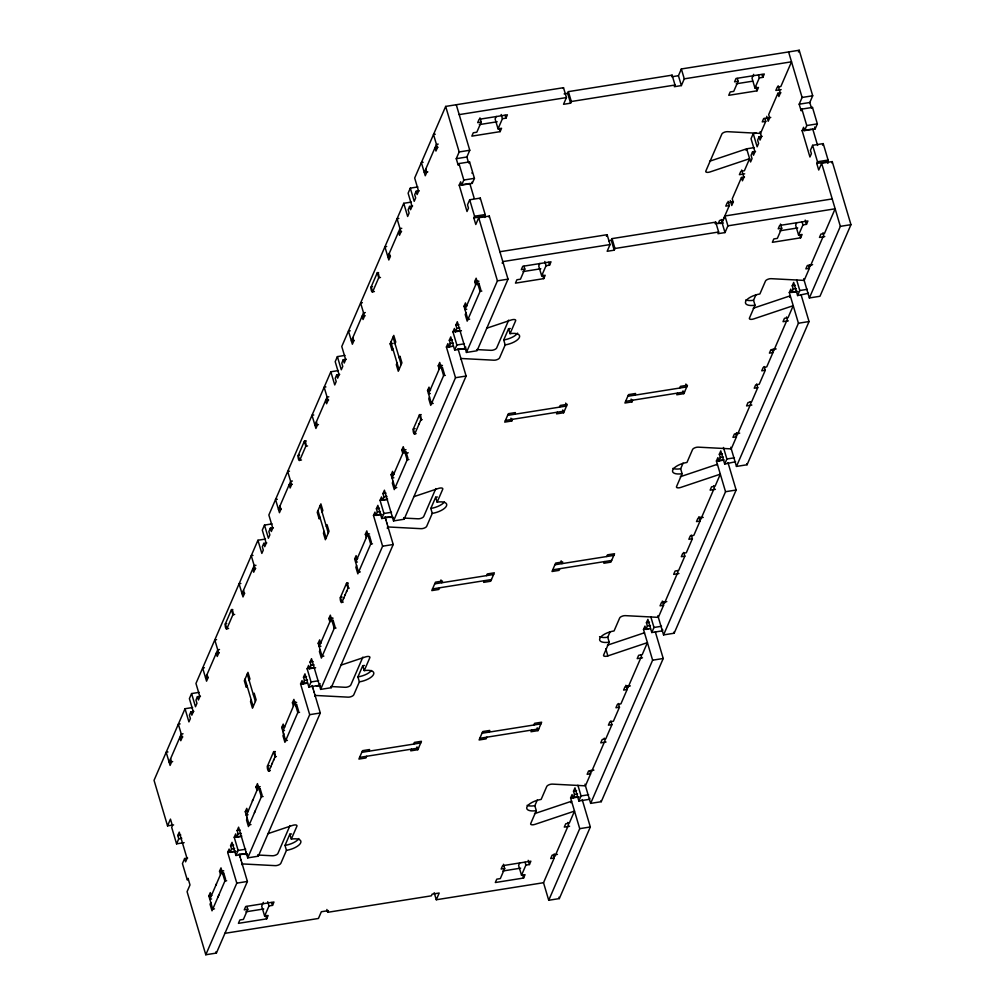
<?xml version="1.0" encoding="UTF-8"?>
<svg xmlns="http://www.w3.org/2000/svg" width="1005" height="1005" viewBox="0 0 1005 1005"><rect width="100%" height="100%" fill="white"/><g stroke="black" fill="none" stroke-linecap="round" stroke-linejoin="round"><path stroke-width="1.5" d="M192.596 707.52L185.021 708.726L154.041 780.332L167.546 825.859L173.614 824.891M199.153 692.357L191.578 693.563L189.392 698.613L193.299 711.779L191.842 715.158L190.862 711.867L193.902 711.377M265.508 539.044L257.933 540.25L195.962 683.45L199.869 696.616L198.412 699.995L197.432 696.704L200.46 696.214M272.066 523.881L264.491 525.087L262.305 530.138L266.212 543.303L264.755 546.67L263.775 543.378L266.802 542.901M338.409 370.569L330.833 371.775L268.863 514.975L272.77 528.14L271.312 531.507L270.332 528.215L273.373 527.738M344.979 355.406L337.391 356.612L335.205 361.662L339.112 374.827L337.655 378.194L336.688 374.903L339.715 374.425M411.321 202.093L403.746 203.299L341.775 346.499L345.682 359.664L344.225 363.031L343.245 359.74L346.273 359.262M417.879 186.93L410.304 188.136L408.118 193.186L412.025 206.352L410.568 209.718L409.588 206.427L412.615 205.95M811.387 107.862L809.791 102.51L812.706 95.776L799.201 50.25L681.352 68.968L684.279 78.842L681.365 85.588L674.292 86.706L675.021 85.023L672.094 75.149L568.39 91.631L571.317 101.505L570.589 103.188L563.529 104.306L566.443 97.573L563.504 87.699L445.667 106.417L414.676 178.023L418.583 191.189L417.125 194.555L416.145 191.264L419.186 190.787M190.862 711.867L189.405 715.233L190.385 718.525L188.927 721.892L185.021 708.726M197.432 696.704L195.975 700.07L196.942 703.362L195.485 706.729L191.578 693.563M263.775 543.378L262.318 546.758L263.297 550.049L261.84 553.416L257.933 540.25M270.332 528.215L268.875 531.595L269.855 534.886L268.398 538.253L264.491 525.087M336.688 374.903L335.218 378.282L336.198 381.561L334.74 384.94L330.833 371.775M343.245 359.74L341.788 363.119L342.768 366.398L341.298 369.777L337.391 356.612M409.588 206.427L408.131 209.794L409.11 213.085L407.653 216.464L403.746 203.299M416.145 191.264L414.688 194.631L415.668 197.922L414.211 201.302L410.304 188.136M167.546 825.859L170.461 819.113L172.42 825.695L171.692 827.379L176.566 843.836L184.141 842.63M484.812 217.469L485.176 214.555L480.29 198.098L469.687 199.781L467.501 204.832L468.468 208.123L467.011 211.502L459.197 185.171L460.654 181.805L461.634 185.096L472.237 183.4L474.435 178.35L469.549 161.893L458.946 163.576L458.217 165.272L456.257 158.69L459.172 151.943L445.667 106.417M479.95 117.861L481.207 122.095L476.822 132.208L473.292 132.761L471.835 136.14L500.113 131.642L501.57 128.276L498.04 128.828L495.113 118.967L496.206 116.429M468.456 162.345L466.86 156.994L469.775 150.26L456.27 104.734M392.829 348.735L392.101 350.418L390.141 343.836L393.784 335.406L395.744 341.989L395.015 343.672M176.566 843.836L178.764 838.786L177.785 835.494L179.242 832.127L187.056 858.446L185.598 861.825L184.619 858.534L187.646 858.044M468.958 163.262L469.549 161.893M461.634 185.096L463.82 180.033L458.946 163.576M247.016 685.686L246.288 687.37L244.328 680.787L247.971 672.358L249.931 678.94L249.202 680.624M319.917 517.211L319.188 518.894L317.241 512.311L320.884 503.882L322.831 510.465L322.103 512.148M498.04 128.828L502.412 118.728L501.156 114.495M251.237 699.945L250.509 701.628L252.469 708.211L256.112 699.782L254.165 693.211L253.436 694.895M324.15 531.469L323.422 533.153L325.369 539.735L329.024 531.306L327.065 524.723L326.336 526.406M397.05 362.993L396.322 364.677L398.282 371.26L401.925 362.83L399.977 356.247L399.249 357.931M184.619 858.534L182.433 863.584L187.319 880.041L188.048 878.357L189.995 884.94L187.081 891.674L205.799 954.75L216.402 953.067L247.393 881.46L239.492 854.866M502.412 118.728L505.942 118.163L507.412 114.796L479.121 119.293L477.664 122.66L481.207 122.095M479.875 199.04L480.29 198.098M461.446 330.796L455.391 331.763L456.848 328.384L455.868 325.092L457.325 321.726L466.446 352.441L477.048 350.758L508.028 279.151L489.309 216.075L478.707 217.758L475.792 224.504L473.832 217.922L474.561 216.238L469.687 199.781M488.907 217.03L489.309 216.075M214.505 908.834L212.746 909.123L208.839 895.958L210.296 892.591L211.276 895.882M220.51 874.538L219.53 871.247L220.987 867.88L224.894 881.033L226.665 880.757M205.799 954.75L236.791 883.144L227.67 852.428L229.127 849.062L230.107 852.353L236.162 851.386M230.107 852.353L231.565 848.986L230.585 845.695L232.042 842.328L235.949 855.481L246.69 853.484M235.949 855.481L238.135 850.431L234.228 837.266L235.685 833.899L236.665 837.19L241.213 836.474M236.665 837.19L238.122 833.823L237.142 830.532L238.6 827.165L247.72 857.881L258.323 856.185L320.294 712.985L312.166 685.561L311.839 686.315M250.961 824.603L249.19 824.879L245.283 811.713L246.753 808.347L247.72 811.638M256.953 790.294L255.986 787.003L257.443 783.636L261.35 796.802L263.109 796.525M287.417 740.358L285.646 740.647L281.739 727.482L283.196 724.103L284.176 727.394M293.41 706.063L292.43 702.771L293.887 699.392L297.794 712.558L299.565 712.281M247.72 857.881L309.691 714.668L300.57 683.953L302.04 680.586L303.007 683.877L307.555 683.149M303.007 683.877L304.465 680.511L303.497 677.219L304.955 673.84L308.862 687.005L319.464 685.322L320.143 683.739M308.862 687.005L311.048 681.955L307.141 668.79L308.598 665.423L309.578 668.714L315.633 667.747M309.578 668.714L311.035 665.348L310.055 662.056L311.512 658.677L320.633 689.392L331.235 687.709L393.206 544.509L385.066 517.085L393.332 517.512M323.874 656.127L322.103 656.403L318.196 643.238L319.653 639.871L320.633 643.162M329.866 621.819L328.886 618.527L330.344 615.161L334.25 628.326L336.022 628.037M360.318 571.883L358.559 572.159L354.652 559.006L356.109 555.627L357.089 558.918M366.323 537.587L365.343 534.296L366.8 530.916L370.707 544.082L372.478 543.806M320.633 689.392L382.604 546.192L373.483 515.477L374.94 512.11L375.92 515.402L381.975 514.434M375.92 515.402L377.377 512.022L376.398 508.744L377.855 505.364L381.762 518.53L392.503 516.532M381.762 518.53L383.948 513.48L380.041 500.314L381.498 496.947L382.478 500.239L387.026 499.51M382.478 500.239L383.935 496.859L382.955 493.581L384.425 490.201L393.533 520.917L404.136 519.233L466.106 376.033L457.979 348.609M396.774 487.639L395.015 487.928L391.108 474.762L392.566 471.395L393.533 474.687M402.766 453.343L401.799 450.052L403.256 446.685L407.163 459.85L408.922 459.561M433.23 403.407L431.459 403.683L427.552 390.518L429.009 387.151L429.989 390.443M439.223 369.099L438.243 365.807L439.713 362.441L443.62 375.606L445.378 375.33M393.533 520.917L455.504 377.717L446.396 347.001L447.853 343.635L448.82 346.926L453.368 346.197M448.82 346.926L450.278 343.547L449.31 340.255L450.768 336.889L454.675 350.054L465.277 348.371L465.83 347.102M454.675 350.054L456.86 345.004L452.954 331.838L454.411 328.472L455.391 331.763M469.687 319.163L467.915 319.452L464.009 306.286L465.466 302.92L466.446 306.211M475.679 284.867L474.699 281.576L476.156 278.209L480.063 291.362L481.835 291.086M215.887 885.204L216.464 883.872M252.343 800.972L252.921 799.628M223.726 870.883L221.967 871.172L209.806 899.249L211.578 898.96M246.388 815.419L258.411 786.928L260.182 786.651M282.845 731.175L294.867 702.683L296.638 702.407M442.451 365.456L440.68 365.732L428.532 393.809L430.303 393.533M478.908 281.212L477.136 281.501L464.988 309.578L466.76 309.289M210.786 902.54L210.058 904.224L212.017 910.806L225.623 879.35L223.663 872.767L222.934 874.463M247.243 818.296L246.514 819.98L248.461 826.562L262.079 795.118L260.119 788.536L259.391 790.219M283.699 734.065L282.97 735.748L284.918 742.331L298.535 710.874L296.576 704.291L295.847 705.975M320.143 649.82L319.414 651.504L321.374 658.087L334.979 626.643L333.032 620.06L332.303 621.743M356.599 565.576L355.87 567.272L357.83 573.842L371.435 542.399L369.488 535.816L368.76 537.499M393.055 481.345L392.327 483.028L394.274 489.611L407.892 458.154L405.932 451.584L405.203 453.268L408.231 452.778M429.512 397.101L428.783 398.784L430.73 405.367L444.348 373.923L442.388 367.34L441.66 369.023M465.968 312.869L465.227 314.552L467.187 321.135L480.792 289.679L478.845 283.096L478.116 284.792M563.24 88.327L563.504 87.699M275.37 751.552L273.611 751.828L267.531 765.873A2.801 0.829 80.4 0 0 267.682 769.516A2.801 0.829 80.4 0 0 269.001 770.848L269.378 769.931M270.508 767.292L270.898 766.413M272.028 763.787L272.418 762.908M273.548 760.27L273.925 759.403M348.283 583.076L346.511 583.352L340.431 597.385A2.801 0.829 80.4 0 0 340.595 601.04A2.801 0.829 80.4 0 0 341.914 602.372L342.278 601.455M343.421 598.817L343.798 597.937M344.941 595.312L345.318 594.432M346.461 591.794L346.838 590.915M418.985 424.198L419.361 423.319M420.505 420.693L420.881 419.814A2.801 0.791 81.6 0 0 420.668 415.995A2.801 0.791 81.6 0 0 419.437 414.914L413.344 428.909A2.801 0.829 80.4 0 0 413.507 432.565A2.801 0.829 80.4 0 0 414.826 433.884L416.133 433.632M270.32 770.596L269.001 770.81L275.069 756.765A2.801 0.791 81.6 0 0 274.855 752.946A2.801 0.791 81.6 0 0 273.624 751.866L275.069 756.765L276.4 756.551M343.233 602.121L341.901 602.322L347.981 588.289A2.801 0.791 81.6 0 0 347.768 584.47A2.801 0.791 81.6 0 0 346.524 583.39L347.981 588.289L349.3 588.076M421.183 414.588L419.424 414.877L420.881 419.814L414.814 433.846L413.344 428.909L415.115 428.632M217.972 897.05L218.814 895.078M254.416 812.806L255.27 810.834M570.589 103.188L567.662 93.314L568.39 91.631M384.739 517.839L385.066 517.085M241.853 864.664L241.941 863.081M314.766 696.189L314.841 694.606M387.34 528.467L387.754 526.13M460.579 359.237L460.906 358.484L493.958 360.205A3.744 1.482 -16.5 0 0 499.573 357.881L505.188 344.903A12.462 4.95 -16.5 0 0 519.397 337.416A12.462 4.95 -16.5 0 0 510.05 333.673L508.58 328.736A12.462 4.95 -16.5 0 1 510.276 328.522M502.161 263.147L502.827 261.602L610.06 244.567L607.133 234.693L499.9 251.727M466.446 352.441L497.425 280.835L478.707 217.758M246.941 906.485L247.783 909.299L243.411 919.412L239.868 919.977L238.411 923.344L266.689 918.846L268.147 915.48L264.616 916.045L261.689 906.171L263.323 902.377M523.982 266.275L524.824 269.089L520.452 279.202L516.922 279.754L515.452 283.134L543.743 278.636L545.2 275.27L541.657 275.835L538.73 265.961L539.823 263.423M289.993 825.557L277.92 853.433A3.744 1.482 -16.5 0 1 272.317 855.77L257.845 855.016M362.893 657.082L350.833 684.958A3.744 1.482 -16.5 0 1 345.218 687.294L330.758 686.528M435.806 488.606L423.733 516.482A3.744 1.482 -16.5 0 1 418.13 518.806L403.658 518.052M508.706 320.118L496.646 348.006A3.744 1.482 -16.5 0 1 491.03 350.33L476.571 349.577M242.18 863.911L275.244 865.644A3.744 1.482 -16.5 0 0 280.847 863.308L286.463 850.343L285.005 845.406L289.867 834.175A12.462 4.95 -16.5 0 1 291.551 833.962M315.093 695.435L348.145 697.156A3.744 1.482 -16.5 0 0 353.76 694.832L359.375 681.855L357.906 676.918L362.767 665.687A12.462 4.95 -16.5 0 1 364.463 665.473M387.993 526.959L421.057 528.68A3.744 1.482 -16.5 0 0 426.673 526.356L432.276 513.379L430.818 508.442L435.68 497.211A12.462 4.95 -16.5 0 1 437.363 496.998M505.188 344.903L503.719 339.966L508.58 328.736M286.463 850.343A12.462 4.95 -16.5 0 0 300.683 842.843A12.462 4.95 -16.5 0 0 291.324 839.1L296.94 826.135A3.744 1.482 -16.5 0 0 292.669 825.369L267.946 833.66M359.375 681.855A12.462 4.95 -16.5 0 0 373.584 674.368A12.462 4.95 -16.5 0 0 364.237 670.624L369.853 657.659A3.744 1.482 -16.5 0 0 365.569 656.893L340.858 665.184M432.276 513.379A12.462 4.95 -16.5 0 0 446.496 505.892A12.462 4.95 -16.5 0 0 437.137 502.148L442.753 489.184A3.744 1.482 -16.5 0 0 438.482 488.417L413.759 496.709M510.05 333.673L515.666 320.696A3.744 1.482 -16.5 0 0 511.394 319.942L486.671 328.233M264.616 916.045L268.988 905.932L267.732 901.699M541.657 275.835L546.042 265.722L544.785 261.488M268.988 905.932L272.531 905.367L273.988 902L245.697 906.497L244.24 909.864L247.783 909.299M546.042 265.722L549.572 265.157L551.029 261.79L522.751 266.287L521.293 269.654L524.824 269.089M366.687 756.275L365.946 757.958L358.886 759.077L362.529 750.66L369.601 749.529L368.873 751.212M439.587 587.787L438.858 589.47L431.786 590.601L435.429 582.171L442.502 581.053L441.773 582.737L440.944 579.923M514.686 414.261L515.414 412.578L508.342 413.696L504.698 422.125L511.771 420.995L512.5 419.311M671.78 75.89L672.094 75.149M606.455 236.276L607.133 234.693M681.365 85.588L678.438 75.714L681.352 68.968M610.06 244.567L607.146 251.3L614.218 250.182L611.291 240.308L612.02 238.625L715.723 222.143L718.65 232.017L717.922 233.7L724.994 232.582L727.909 225.836L724.982 215.975L832.215 198.927M553.378 855.18L554.22 858.006L543.517 882.717L436.283 899.751L439.198 893.018L432.125 894.136L431.396 895.819L327.693 912.301L328.421 910.618L321.349 911.736L318.434 918.47L224.605 933.381M614.218 250.182L614.947 248.499L612.02 238.625M411.46 749.152L410.731 750.836L417.804 749.717L421.447 741.288L414.374 742.419L413.645 744.102M484.372 580.676L483.644 582.36L490.716 581.242L494.36 572.812L487.287 573.943L486.558 575.626M557.273 412.201L556.544 413.884L563.617 412.766L567.26 404.337L560.187 405.455L559.458 407.151M737.268 78.453L738.11 81.279L733.725 91.392L730.195 91.945L728.738 95.312L757.016 90.827L758.474 87.46L754.943 88.013L752.016 78.139L753.649 74.357M754.943 88.013L759.315 77.913L758.474 75.086M759.315 77.913L762.845 77.347L764.315 73.981L736.024 78.465L734.567 81.845L738.11 81.279M486.885 737.168L486.156 738.851L479.084 739.981L482.727 731.552L489.799 730.434L489.071 732.117M559.785 568.692L559.056 570.375L551.996 571.506L555.639 563.076L562.712 561.958L561.971 563.642L561.142 560.815M634.884 395.166L635.612 393.483L628.54 394.601L624.896 403.03L631.969 401.9L632.698 400.216M746.024 150.323L746.677 148.815L754.253 147.609M756.263 133.163L753.235 133.652L751.049 138.703L754.956 151.868L753.499 155.235L752.519 151.943L755.546 151.466M715.083 223.625L715.723 222.143M718.211 223.613L719.58 220.459L723.11 219.894L729.316 205.573L728.06 201.339M744.491 177.018L741.464 177.496L732.23 198.839L733.198 202.131L731.741 205.497L730.283 200.56M752.519 151.943L751.062 155.31L752.042 158.602L750.584 161.968L746.677 148.815L709.593 161.252M762.117 136.303L759.077 136.781L757.619 140.147L758.599 143.439L757.142 146.805L753.235 133.652M764.931 118.515L765.76 121.341L760.534 133.414L727.482 131.68A3.744 1.482 -16.5 0 0 721.866 134.017L705.786 171.189A3.744 1.482 -16.5 0 0 710.058 171.943L749.604 158.677L744.378 170.762L740.836 171.315L739.379 174.694L744.692 173.84M780.948 92.774L777.92 93.251L768.674 114.595L769.654 117.887L768.197 121.253L766.74 116.316M724.994 232.582L722.067 222.708L724.982 215.975M798.435 52.009L799.201 50.25M827.869 163.4L828.107 160.071L823.221 143.614L812.618 145.298L810.432 150.348L811.399 153.639L809.942 157.006L802.128 130.688L803.585 127.308L804.565 130.6L815.168 128.916L817.354 123.866L812.48 107.409L801.877 109.093L801.136 110.776L799.189 104.193L802.103 97.46L788.598 51.933M531.67 730.057L530.942 731.741L538.002 730.622L541.657 722.193L534.585 723.311L533.856 725.007M604.57 561.581L603.842 563.265L610.914 562.134L614.558 553.717L607.485 554.835L606.756 556.519M677.483 393.106L676.754 394.789L683.815 393.659L687.47 385.242L680.398 386.36L679.669 388.043M812.203 108.038L812.48 107.409M804.565 130.6L806.751 125.55L801.877 109.093M503.43 864.262L504.686 868.483L500.314 878.596L496.772 879.161L495.314 882.528L523.592 878.031L525.05 874.664L521.52 875.229L518.593 865.355L519.686 862.83M780.47 224.04L781.727 228.273L777.355 238.386L773.812 238.939L772.355 242.318L800.646 237.821L802.103 234.454L798.56 235.007L795.633 225.133L796.726 222.607M569.596 826.273L564.282 827.115L565.752 823.748L569.282 823.183L574.508 811.11L534.962 824.376A3.744 1.482 -16.5 0 1 530.69 823.61L536.293 810.646L534.836 805.709L537.26 800.093M642.497 657.798L637.195 658.639L638.652 655.273L642.182 654.707L647.408 642.635L607.862 655.901A3.744 1.482 -16.5 0 1 603.59 655.134L609.206 642.17L607.736 637.233L610.173 631.617M715.409 489.322L710.108 490.164L711.565 486.797L715.095 486.232L720.321 474.159L680.774 487.425A3.744 1.482 -16.5 0 1 676.503 486.659L682.106 473.694L680.649 468.757L683.073 463.142M788.309 320.846L783.008 321.688L784.465 318.309L788.008 317.756L793.221 305.683L753.675 318.937A3.744 1.482 -16.5 0 1 749.403 318.183L755.019 305.206L753.549 300.269L755.986 294.653M822.542 145.185L823.221 143.614M803.673 278.762L809.377 297.957L819.98 296.274L850.959 224.668L832.241 161.591L821.638 163.275L818.723 170.021L816.764 163.438L817.492 161.755L812.618 145.298M521.52 875.229L525.891 865.117L525.062 862.303M798.56 235.007L802.945 224.906L802.103 222.08M831.7 162.86L832.241 161.591M525.891 865.117L529.434 864.551L530.891 861.185L502.601 865.682L501.143 869.049L504.686 868.483M802.945 224.906L806.475 224.341L807.932 220.974L779.654 225.459L778.197 228.839L781.727 228.273M582.184 799.553L590.324 826.977L559.333 898.583L548.73 900.266L579.722 828.66L570.601 797.945L572.059 794.578L573.038 797.87L579.094 796.902M573.038 797.87L574.496 794.503L573.516 791.211L574.973 787.832L578.88 800.998L589.483 799.314L589.897 798.372M655.335 631.894L663.225 658.501L601.254 801.701L590.651 803.384L652.622 660.185L643.502 629.469L644.971 626.102L645.939 629.394L650.486 628.665M645.939 629.394L647.396 626.014L646.429 622.736L647.886 619.356L651.793 632.522L662.395 630.839L662.81 629.896M727.997 462.602L736.137 490.025L674.167 633.225L663.564 634.909L725.535 491.709L716.414 460.993L717.872 457.627L718.851 460.918L723.399 460.19M718.851 460.918L720.309 457.539L719.329 454.247L720.786 450.881L724.693 464.046L735.572 461.735M801.06 294.666L809.038 321.55L747.067 464.75L736.464 466.433L798.435 323.233L789.314 292.518L790.784 289.139L791.752 292.43L797.819 291.475M791.752 292.43L793.209 289.063L792.242 285.772L793.699 282.405L797.606 295.571L808.485 293.246M570.928 802.744L571.581 801.236L534.497 813.673M644.155 633.514L644.481 632.761L607.409 645.197M717.067 465.039L717.394 464.285L680.31 476.722M789.641 297.317L790.294 295.809L753.222 308.246M578.88 800.998L581.066 795.947L577.9 785.257M589.835 770.948L590.664 773.762L585.438 785.835L552.386 784.114A3.744 1.482 -16.5 0 0 546.77 786.438L541.155 799.415A12.462 4.95 -16.5 0 0 526.947 806.902A12.462 4.95 -16.5 0 0 536.293 810.646M610.839 720.924L611.932 724.63L605.739 738.951L602.196 739.504L600.739 742.871L606.04 742.029M618.364 703.513L619.469 707.219L613.389 721.251L609.859 721.816L608.402 725.183L611.932 724.63M625.864 685.297L627.12 689.531L620.927 703.852L617.384 704.405L615.927 707.771L619.469 707.219M651.793 632.522L653.979 627.472L650.8 616.769M662.32 601.053L663.576 605.286L658.35 617.359L625.286 615.638A3.744 1.482 -16.5 0 0 619.683 617.962L614.068 630.939A12.462 4.95 -16.5 0 0 599.847 638.426A12.462 4.95 -16.5 0 0 609.206 642.17M683.739 552.449L684.845 556.142L678.639 570.463L675.109 571.028L673.652 574.395L678.953 573.554M691.277 535.037L692.37 538.743L686.302 552.775L682.759 553.34L681.302 556.707L684.845 556.142M698.777 516.821L700.033 521.042L693.827 535.364L690.297 535.929L688.84 539.296L692.37 538.743M724.693 464.046L726.879 458.996L723.462 447.476M735.647 433.984L736.477 436.811L731.251 448.883L698.199 447.15A3.744 1.482 -16.5 0 0 692.583 449.486L686.968 462.451A12.462 4.95 -16.5 0 0 672.76 469.951A12.462 4.95 -16.5 0 0 682.106 473.694M756.652 383.973L757.745 387.666L751.552 401.987L748.009 402.553L746.552 405.92L751.853 405.078M764.177 366.561L765.282 370.255L759.202 384.299L755.672 384.865L754.215 388.232L757.745 387.666M772.104 349.753L772.933 352.567L766.74 366.888L763.197 367.453L761.74 370.82L765.282 370.255M797.606 295.571L799.792 290.52L796.613 279.817M808.548 265.508L809.389 268.335L804.163 280.408L771.099 278.674A3.744 1.482 -16.5 0 0 765.496 281.011L759.881 293.975A12.462 4.95 -16.5 0 0 745.66 301.462A12.462 4.95 -16.5 0 0 755.019 305.206M809.377 297.957L840.356 226.351L821.638 163.275M564.132 93.88L567.662 93.314M671.805 76.769L678.438 75.714M459.197 114.608L566.443 97.573M684.279 78.842L791.525 61.808L780.835 86.518L777.292 87.083L775.835 90.45L781.136 89.608M571.317 101.505L675.021 85.023M479.322 124.607L497.186 121.768M736.225 83.792L752.594 81.191M435.278 134.218L433.507 134.494L437.414 147.66L435.956 151.039L434.989 147.748L438.017 147.258M438.205 144.092L436.446 144.368L424.286 172.458L427.829 171.893M459.172 151.943L469.775 150.26M802.103 97.46L812.706 95.776M423.13 162.295L421.359 162.584L425.266 175.749L426.723 172.37L425.743 169.079M456.257 158.69L466.86 156.994M799.189 104.193L809.791 102.51M770.76 117.409L763.687 118.527L762.23 121.894L765.76 121.341M463.82 180.033L474.435 178.35M806.751 125.55L817.354 123.866M459.197 185.171L469.812 183.488L474.197 198.299M802.128 130.688L811.223 129.243M398.822 218.462L397.063 218.738L400.97 231.904L399.513 235.271L398.533 231.979L401.56 231.502M474.561 216.238L485.176 214.555M817.492 161.755L828.107 160.071M401.761 228.336L399.99 228.612L387.842 256.69L390.493 256.275M473.832 217.922L484.448 216.238M816.764 163.438L827.379 161.755M386.674 246.539L384.902 246.815L388.809 259.981L390.267 256.614L389.299 253.323M733.424 201.779L727.231 202.771L725.773 206.138L729.316 205.573M378.584 272.606L377.264 272.82L371.184 286.852A2.801 0.817 81 0 0 371.373 290.583A2.801 0.817 81 0 0 372.654 291.789L374.413 291.513M608.641 240.735L611.291 240.308M715.874 223.688L722.067 222.708M380.493 277.468L378.722 277.757L372.654 291.789L371.184 286.852L372.516 286.639M719.881 223.55L723.424 222.984M727.909 225.836L835.142 208.801L824.452 233.512L820.922 234.077L819.464 237.444L824.766 236.602M614.947 248.499L718.65 232.017M522.952 271.601L540.816 268.762M779.855 230.786L797.719 227.947M474.699 281.576L477.727 281.099M497.425 280.835L508.028 279.151M840.356 226.351L850.959 224.668M362.378 302.693L360.607 302.982L364.514 316.135L363.056 319.515L362.076 316.223L365.104 315.733M365.305 312.568L363.534 312.857L351.386 340.934L354.036 340.507M464.009 306.286L467.036 305.796M350.217 330.771L348.459 331.06L352.366 344.225L353.823 340.846L352.843 337.554M812.618 264.679L807.317 265.521L805.847 268.888L809.389 268.335M455.868 325.092L458.896 324.615M456.848 328.384L459.875 327.906M452.954 331.838L460.529 330.632M390.141 343.836L393.169 343.346M449.31 340.255L452.338 339.778M792.242 285.772L795.269 285.294M450.278 343.547L453.318 343.069M793.209 289.063L796.249 288.586M456.86 345.004L464.436 343.798M799.792 290.52L807.367 289.314M446.396 347.001L450.931 346.273M789.314 292.518L796.902 291.312M438.243 365.807L441.283 365.33M325.922 386.938L324.15 387.214L328.057 400.379L326.6 403.746L325.62 400.455L328.66 399.977M328.849 396.812L327.077 397.088L314.929 425.165L318.472 424.613M455.504 377.717L466.106 376.033M798.435 323.233L809.038 321.55M427.552 390.518L430.592 390.041M313.774 415.015L312.002 415.291L315.909 428.457L317.366 425.09L316.387 421.798M776.162 348.923L770.86 349.765L769.403 353.132L772.933 352.567M420.881 419.814L422.213 419.6M306.337 440.981L304.352 441.296L298.271 455.328A2.801 0.817 81 0 0 298.46 459.059A2.801 0.817 81 0 0 299.741 460.265L301.513 459.989M307.58 445.944L305.822 446.233L299.741 460.265L298.271 455.328L299.603 455.127M507.613 415.379L566.531 406.02L565.664 403.093M627.811 396.284L686.742 386.925L685.862 383.998M505.427 420.442L564.345 411.07M625.625 401.334L684.543 391.975M401.799 450.052L404.827 449.574M405.995 449.687L404.236 449.976L392.076 478.053L393.847 477.777M289.465 471.169L287.694 471.458L291.601 484.624L290.144 487.99L289.176 484.699L292.204 484.222M292.392 481.043L290.633 481.332L278.473 509.409L281.124 508.982M391.108 474.762L394.136 474.285M277.317 499.259L275.546 499.535L279.453 512.701L280.91 509.334L279.93 506.043M739.705 433.155L734.404 433.997L732.947 437.376L736.477 436.811M382.955 493.581L385.995 493.091M383.935 496.859L386.963 496.382M380.041 500.314L387.616 499.108M376.398 508.744L379.425 508.254M719.329 454.247L722.356 453.77M377.377 512.022L380.405 511.545M720.309 457.539L723.336 457.061M383.948 513.48L391.523 512.274M726.879 458.996L734.454 457.79M373.483 515.477L381.058 514.271M716.414 460.993L723.989 459.788M365.343 534.296L368.37 533.806M369.539 533.931L367.78 534.208L355.632 562.285L357.391 562.009M253.009 555.413L251.25 555.69L255.157 568.855L253.7 572.222L252.72 568.931L255.747 568.453M255.948 565.287L254.177 565.564L242.029 593.641L244.68 593.226M382.604 546.192L393.206 544.509M725.535 491.709L736.137 490.025M354.652 559.006L357.68 558.516M240.861 583.49L239.09 583.779L242.996 596.932L244.454 593.566L243.486 590.274M703.249 517.399L697.947 518.241L696.49 521.608L700.033 521.042M232.771 609.558L231.452 609.771L225.371 623.804A2.801 0.817 81 0 0 225.56 627.547A2.801 0.817 81 0 0 226.841 628.741L228.6 628.464M342.202 597.108L340.431 597.385L341.901 602.322M234.68 614.419L232.909 614.708L226.841 628.741L225.371 623.804L226.69 623.602M434.7 583.855L493.631 574.496M554.911 564.76L613.829 555.401M432.514 588.917L491.445 579.558M552.725 569.822L611.643 560.451M328.886 618.527L331.914 618.05M333.095 618.176L331.323 618.452L319.175 646.529L320.934 646.253M216.565 639.657L214.794 639.934L218.701 653.099L217.243 656.466L216.263 653.175L219.291 652.697M219.492 649.519L217.721 649.808L205.573 677.885L208.223 677.458M318.196 643.238L321.223 642.76M204.404 667.735L202.646 668.011L206.553 681.176L208.01 677.81L207.03 674.518M666.805 601.631L661.504 602.485L660.034 605.852L663.576 605.286M310.055 662.056L313.083 661.566M311.035 665.348L314.062 664.858M307.141 668.79L313.196 667.823M303.497 677.219L306.525 676.729M646.429 622.736L649.456 622.246M304.465 680.511L307.505 680.021M647.396 626.014L650.436 625.537M311.048 681.955L318.623 680.749M653.979 627.472L661.554 626.266M300.57 683.953L306.638 682.985M643.502 629.469L648.049 628.741M292.43 702.771L295.47 702.281M180.109 723.889L178.337 724.165L182.244 737.331L180.787 740.71L179.807 737.419L182.847 736.929M183.036 733.763L181.264 734.039L169.116 762.129L172.659 761.564M309.691 714.668L320.294 712.985M652.622 660.185L663.225 658.501M281.739 727.482L284.767 726.992M282.719 730.773L284.49 730.484M167.961 751.966L166.189 752.255L170.096 765.421L171.554 762.041L170.574 758.75M630.349 685.875L625.047 686.716L623.59 690.083L627.12 689.531M269.302 765.584L267.531 765.873L269.001 770.81M361.8 752.343L420.718 742.971M481.998 733.235L540.916 723.876M359.614 757.393L418.532 748.034M479.812 738.298L538.73 728.939M255.986 787.003L259.014 786.526M245.283 811.713L248.323 811.236M246.263 815.005L248.034 814.728M177.785 835.494L180.812 835.017M593.892 770.119L588.591 770.961L587.134 774.327L590.664 773.762M178.764 838.786L181.792 838.296M237.142 830.532L240.182 830.042M238.122 833.823L241.15 833.333M234.228 837.266L241.803 836.06M230.585 845.695L233.612 845.205M573.516 791.211L576.543 790.721M231.565 848.986L234.592 848.496M574.496 794.503L577.523 794.013M238.135 850.431L245.71 849.225M581.066 795.947L588.641 794.741M227.67 852.428L235.245 851.222M570.601 797.945L578.177 796.739M219.53 871.247L222.557 870.77M236.791 883.144L247.393 881.46M579.722 828.66L590.324 826.977M208.839 895.958L211.867 895.468M557.436 854.351L552.134 855.192L550.677 858.559L554.22 858.006M245.898 911.811L263.762 908.972M502.802 870.996L520.665 868.157M460.039 348.71L466.232 349.036M316.286 685.774L320.419 685.988M239.253 854.036L247.519 854.464M477.752 283.548L477.991 284.377M441.296 367.792L441.534 368.609M385.794 519.547L386.046 520.376M386.774 522.839L387.026 523.668M312.894 688.023L313.133 688.852M313.874 691.314L314.113 692.144M295.483 704.744L295.721 705.573M283.335 732.821L283.573 733.65M246.878 817.065L247.117 817.882M239.981 856.511L240.233 857.328M240.961 859.803L241.2 860.619M222.57 873.219L222.821 874.049M814.628 127.07L815.168 128.916M812.744 129.004L817.618 145.449M822.995 232.733L823.723 235.195L810.118 266.652L809.628 265.006M778.146 85.777L780.345 93.176L778.888 96.543L777.92 93.251M762.016 74.521L762.845 77.347M805.219 220.108L806.475 224.341M755.76 86.593L757.016 90.827M799.804 234.994L800.646 237.821M760.056 131.768L761.514 136.705L760.056 140.072L759.077 136.781M786.538 316.964L787.279 319.439L773.662 350.883L773.172 349.238M741.703 170.008L743.901 177.42L742.444 180.787L741.464 177.496M750.207 401.623L750.823 403.671L737.205 435.127L736.477 432.652M746.74 463.657L747.067 464.75M730.773 447.238L736.464 466.433M713.751 485.855L714.367 487.915L700.761 519.359L700.02 516.897M682.985 390.845L683.815 393.659M631.127 399.086L631.969 401.9M677.42 570.513L677.91 572.147L664.305 603.603L663.689 601.543M673.84 632.132L674.167 633.225M661.906 629.193L662.395 630.839M657.86 615.713L663.564 634.909M505.113 115.336L505.942 118.163M548.73 262.343L549.572 265.157M499.284 128.816L500.113 131.642M542.486 274.403L543.743 278.636M640.976 654.745L641.454 656.391L627.849 687.835L627.246 685.787M562.775 409.94L563.617 412.766M471.873 182.169L472.237 183.4M605.776 648.841L607.862 655.901M510.929 418.181L511.771 420.995M604.269 738.16L605.01 740.635L591.392 772.079L590.915 770.433M600.927 800.608L601.254 801.701M584.96 784.189L590.651 803.384M567.825 822.404L568.554 824.866L554.948 856.323L554.207 853.848M537.173 727.796L538.002 730.622M393.055 337.09L401.196 364.514M558.931 897.214L559.333 898.583M390.87 342.152L399.01 369.576M435.68 497.211L437.137 502.148M543.517 882.717L548.73 900.266M528.178 860.33L529.434 864.551M522.763 875.217L523.592 878.031M403.822 518.14L404.136 519.233M416.962 746.891L417.804 749.717M320.155 505.565L328.296 532.989M434.185 892.704L436.283 899.751M317.969 510.628L326.097 538.052M362.767 665.687L364.237 670.624M330.909 686.616L331.235 687.709M326.864 909.475L327.693 912.301M247.243 674.053L255.383 701.477M245.057 679.104L253.197 706.528M289.867 834.175L291.324 839.1M257.996 855.092L258.323 856.185M271.689 902.553L272.531 905.367M265.433 914.625L266.689 918.846M246.074 852.152L246.552 853.798M216 951.697L216.402 953.067M534.836 805.709A12.462 4.95 -16.5 0 1 527.097 805.332M607.736 637.233A12.462 4.95 -16.5 0 1 599.558 636.642M680.649 468.757A12.462 4.95 -16.5 0 1 672.91 468.38M753.549 300.269A12.462 4.95 -16.5 0 1 745.81 299.905M298.874 838.534A12.462 4.95 -16.5 0 1 285.005 845.406M371.486 670.486A12.462 4.95 -16.5 0 1 357.906 676.918M444.398 502.01A12.462 4.95 -16.5 0 1 430.818 508.442M517.6 333.107A12.462 4.95 -16.5 0 1 503.719 339.966M471.885 172.898A3.744 1.482 -16.5 0 1 472.111 173.312M721.464 219.53A2.801 0.817 81 0 1 721.653 223.261M378.722 277.757L377.264 272.82A2.801 0.817 81 0 1 378.533 274.013A2.801 0.817 81 0 1 378.722 277.757M305.822 446.233L304.352 441.296A2.801 0.817 81 0 1 305.633 442.502A2.801 0.817 81 0 1 305.822 446.233M232.909 614.708L231.452 609.771A2.801 0.817 81 0 1 232.72 610.977A2.801 0.817 81 0 1 232.909 614.708"/></g></svg>
